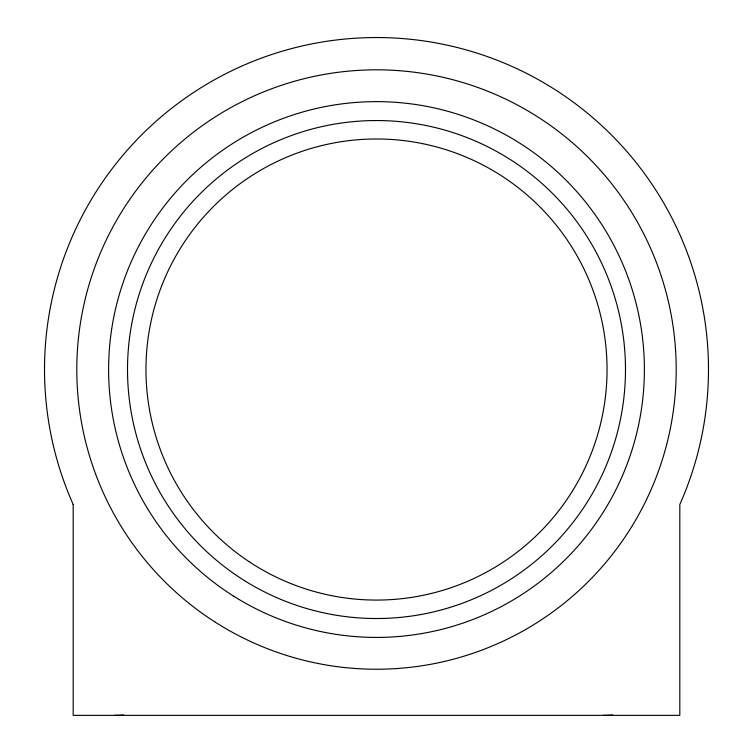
<?xml version="1.0" encoding="UTF-8"?>
<svg xmlns="http://www.w3.org/2000/svg" width="753" height="753" viewBox="0 0 753 753"><rect width="100%" height="100%" fill="white"/><g stroke="black" fill="none" stroke-linecap="round" stroke-linejoin="round"><path stroke-width="1.13" d="M612.678 715.002A25.075 2.541 -5.9 0 1 603.482 715.341M123.614 715.002A25.075 2.541 -5.9 0 1 114.418 715.341M73.173 504.472L73.173 715.35L679.818 715.35L679.818 504.491L680.373 503.239A331.988 331.988 0 0 0 378.524 37.546A331.988 331.988 0 0 0 71.017 499.512L73.173 504.472M215.283 622.185A299.713 299.713 0 0 0 675.912 382.825A299.713 299.713 0 0 0 238.306 103.585A299.713 299.713 0 0 0 215.283 622.185M249.083 561.663A230.55 230.55 0 0 0 606.607 383.804A230.55 230.55 0 0 0 273.81 163.119A230.55 230.55 0 0 0 249.083 561.663M233.872 596.301A267.899 267.899 0 0 0 644.201 379.663A267.899 267.899 0 0 0 251.427 132.622A267.899 267.899 0 0 0 233.872 596.301M244.678 580.761A248.989 248.989 0 0 0 625.338 378.081A248.989 248.989 0 0 0 259.484 149.753A248.989 248.989 0 0 0 244.678 580.761"/></g></svg>
